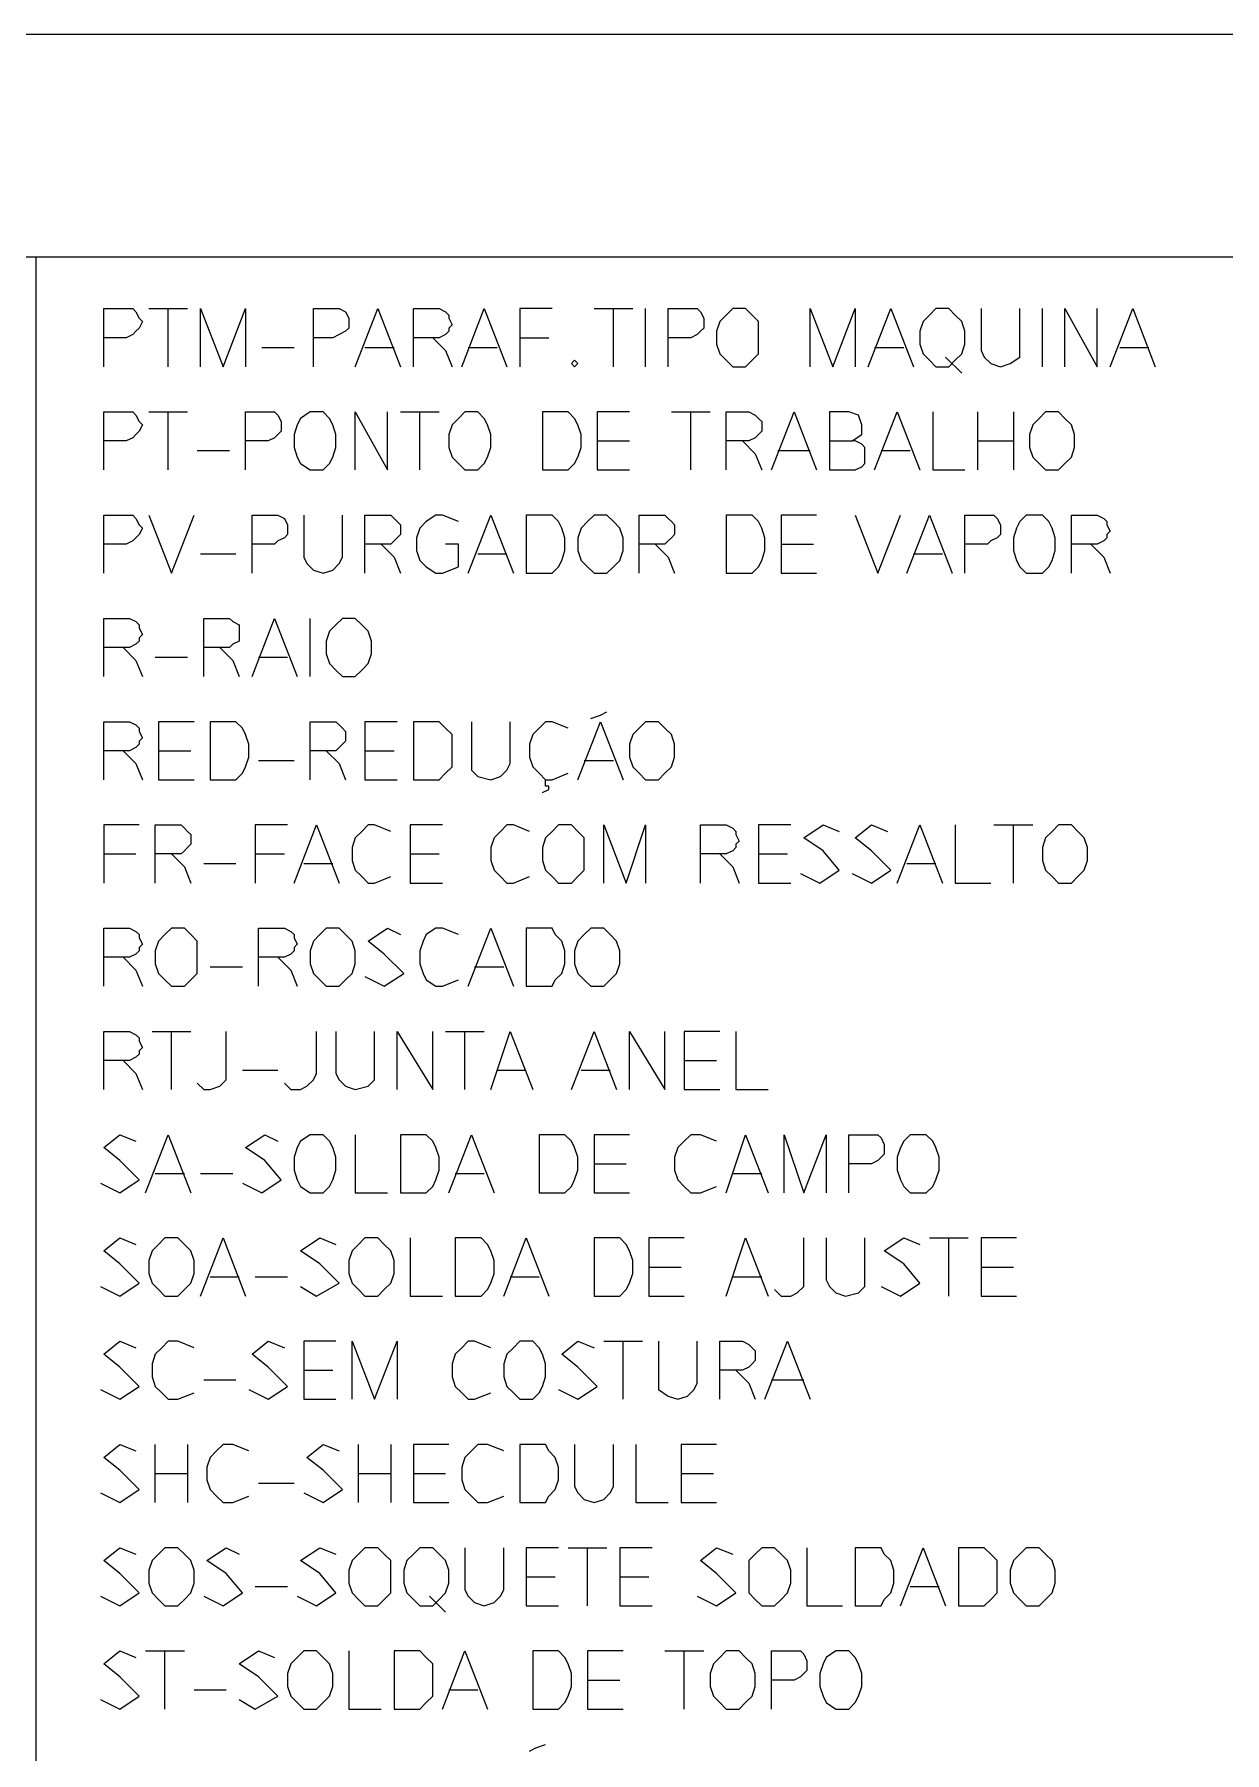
# Paper-space layout 'FOLHA 2' of a CAD drawing. Extents: x 518 to 1126, y -1 to 420.
# Drawn here: x 620.5 to 657.4, y 53.3 to 106.6 of the extents above; entities that cross this region are included whole.
import ezdxf

# ---------------------------------------------------------------- set-up
doc = ezdxf.new("R2010")
doc.units = 0
doc.header["$MEASUREMENT"] = 0
doc.layers.add('GT_1', color=7, linetype='Continuous')

psp = doc.layouts.new('FOLHA 2')

# ---------------------------------------------------------------- linework, layer by layer
at = {"layer": 'GT_1', "flags": 128}
for points in [[(971.39, 106.589), (542.59, 106.589)], [(846.49, 99.689), (542.59, 99.689)], [(620.59, 99.689), (620.59, 14.689)], [(622.69, 96.289), (622.69, 98.089), (623.39, 98.089), (623.59, 98.089), (623.69, 97.989), (623.79, 97.789), (623.89, 97.689), (623.79, 97.489), (623.69, 97.389), (623.59, 97.289), (623.39, 97.189), (622.69, 97.189)], [(624.09, 98.089), (625.29, 98.089)], [(624.69, 96.289), (624.69, 98.089)], [(625.69, 96.289), (625.69, 98.089), (626.39, 96.289), (627.09, 98.089), (627.09, 96.289)], [(629.19, 96.289), (629.19, 98.089), (629.79, 98.089), (629.89, 98.089), (629.99, 98.089), (630.19, 97.989), (630.29, 97.789), (630.29, 97.689), (630.29, 97.489), (630.19, 97.389), (629.99, 97.289), (629.79, 97.189), (629.19, 97.189)], [(630.49, 96.289), (631.19, 98.089), (631.89, 96.289)], [(632.29, 96.289), (632.29, 98.089), (632.99, 98.089), (633.09, 98.089), (633.29, 97.989), (633.39, 97.889), (633.39, 97.789), (633.49, 97.589), (633.39, 97.489), (633.39, 97.389), (633.29, 97.289), (633.09, 97.189), (632.99, 97.189), (632.29, 97.189)], [(633.79, 96.289), (634.49, 98.089), (635.19, 96.289)], [(636.59, 98.089), (635.59, 98.089), (635.59, 96.289)], [(637.89, 98.089), (639.09, 98.089)], [(638.49, 96.289), (638.49, 98.089)], [(639.49, 96.289), (639.49, 98.089)], [(640.19, 96.289), (640.19, 98.089), (640.89, 98.089), (641.09, 98.089), (641.19, 97.989), (641.29, 97.789), (641.29, 97.689), (641.29, 97.489), (641.19, 97.389), (641.09, 97.289), (640.89, 97.189), (640.19, 97.189)], [(642.49, 96.289), (642.59, 96.289), (642.79, 96.489), (642.99, 96.689), (642.99, 96.989), (642.99, 97.389), (642.99, 97.689), (642.79, 97.889), (642.59, 98.089), (642.39, 98.089), (642.19, 98.089), (641.99, 97.889), (641.79, 97.689), (641.69, 97.389), (641.69, 96.989), (641.79, 96.689), (641.99, 96.489), (642.19, 96.289), (642.39, 96.289), (642.49, 96.289)], [(644.59, 96.289), (644.59, 98.089), (645.29, 96.289), (645.99, 98.089), (645.99, 96.289)], [(646.39, 96.289), (647.09, 98.089), (647.79, 96.289)], [(648.79, 96.289), (648.89, 96.289), (649.09, 96.489), (649.29, 96.689), (649.39, 96.989), (649.39, 97.389), (649.29, 97.689), (649.09, 97.889), (648.89, 98.089), (648.69, 98.089), (648.49, 98.089), (648.29, 97.889), (648.09, 97.689), (647.99, 97.389), (647.99, 96.989), (648.09, 96.689), (648.29, 96.489), (648.49, 96.289), (648.69, 96.289), (648.79, 96.289)], [(649.89, 98.089), (649.89, 96.789), (649.99, 96.589), (650.19, 96.389), (650.49, 96.289), (650.79, 96.389), (651.09, 96.589), (651.09, 96.789), (651.09, 98.089)], [(651.79, 96.289), (651.79, 98.089)], [(652.49, 96.289), (652.49, 98.089), (653.49, 96.289), (653.49, 98.089)], [(653.89, 96.289), (654.59, 98.089), (655.29, 96.289)], [(632.89, 97.189), (633.29, 96.789), (633.49, 96.289)], [(635.59, 97.189), (636.49, 97.189)], [(627.59, 96.889), (628.59, 96.889)], [(630.79, 96.889), (631.69, 96.889)], [(633.99, 96.889), (634.89, 96.889)], [(637.29, 96.289), (637.39, 96.389), (637.29, 96.489), (637.19, 96.389), (637.29, 96.289)], [(646.59, 96.889), (647.49, 96.889)], [(648.79, 96.589), (649.29, 96.089)], [(654.19, 96.889), (655.09, 96.889)], [(622.69, 93.089), (622.69, 94.889), (623.39, 94.889), (623.59, 94.889), (623.69, 94.789), (623.79, 94.589), (623.89, 94.489), (623.79, 94.289), (623.69, 94.189), (623.59, 94.089), (623.39, 93.989), (622.69, 93.989)], [(624.09, 94.889), (625.29, 94.889)], [(624.69, 93.089), (624.69, 94.889)], [(627.09, 93.089), (627.09, 94.889), (627.79, 94.889), (627.99, 94.889), (628.09, 94.789), (628.19, 94.589), (628.19, 94.489), (628.19, 94.289), (628.09, 94.189), (627.99, 94.089), (627.79, 93.989), (627.09, 93.989)], [(629.39, 93.089), (629.49, 93.089), (629.69, 93.289), (629.79, 93.489), (629.89, 93.789), (629.89, 94.189), (629.79, 94.489), (629.69, 94.689), (629.49, 94.889), (629.29, 94.889), (629.09, 94.889), (628.79, 94.689), (628.69, 94.489), (628.59, 94.189), (628.59, 93.789), (628.69, 93.489), (628.79, 93.289), (629.09, 93.089), (629.29, 93.089), (629.39, 93.089)], [(630.49, 93.089), (630.49, 94.889), (631.49, 93.089), (631.49, 94.889)], [(631.89, 94.889), (633.09, 94.889)], [(632.49, 93.089), (632.49, 94.889)], [(634.19, 93.089), (634.29, 93.089), (634.49, 93.289), (634.59, 93.489), (634.69, 93.789), (634.69, 94.189), (634.59, 94.489), (634.49, 94.689), (634.29, 94.889), (634.09, 94.889), (633.89, 94.889), (633.69, 94.689), (633.49, 94.489), (633.39, 94.189), (633.39, 93.789), (633.49, 93.489), (633.69, 93.289), (633.89, 93.089), (634.09, 93.089), (634.19, 93.089)], [(636.99, 93.089), (637.09, 93.089), (637.29, 93.289), (637.39, 93.489), (637.49, 93.789), (637.49, 94.189), (637.39, 94.489), (637.29, 94.689), (637.09, 94.889), (636.89, 94.889), (636.29, 94.889), (636.29, 93.089), (636.89, 93.089), (636.99, 93.089)], [(638.99, 94.889), (637.99, 94.889), (637.99, 93.089), (638.99, 93.089)], [(640.29, 94.889), (641.49, 94.889)], [(640.89, 93.089), (640.89, 94.889)], [(641.99, 93.089), (641.99, 94.889), (642.59, 94.889), (642.69, 94.889), (642.89, 94.789), (642.99, 94.689), (643.09, 94.589), (643.09, 94.389), (643.09, 94.289), (642.99, 94.189), (642.89, 94.089), (642.69, 93.989), (642.59, 93.989), (641.99, 93.989)], [(643.39, 93.089), (644.09, 94.889), (644.79, 93.089)], [(645.19, 93.989), (645.89, 93.989), (646.19, 94.189), (646.19, 94.489), (646.09, 94.789), (645.79, 94.889), (645.19, 94.889), (645.19, 93.089), (645.89, 93.089), (645.99, 93.089), (646.19, 93.189), (646.29, 93.289), (646.29, 93.389), (646.29, 93.489), (646.29, 93.689), (646.29, 93.789), (646.19, 93.889), (645.99, 93.989), (645.89, 93.989)], [(646.59, 93.089), (647.29, 94.889), (647.99, 93.089)], [(648.39, 94.889), (648.39, 93.089), (649.39, 93.089)], [(649.79, 93.089), (649.79, 94.889)], [(650.89, 94.889), (650.89, 93.089)], [(652.19, 93.089), (652.29, 93.089), (652.49, 93.289), (652.69, 93.489), (652.79, 93.789), (652.79, 94.189), (652.69, 94.489), (652.49, 94.689), (652.29, 94.889), (652.09, 94.889), (651.89, 94.889), (651.69, 94.689), (651.49, 94.489), (651.39, 94.189), (651.39, 93.789), (651.49, 93.489), (651.69, 93.289), (651.89, 93.089), (652.09, 93.089), (652.19, 93.089)], [(637.99, 93.989), (638.99, 93.989)], [(642.49, 93.989), (642.89, 93.589), (643.09, 93.089)], [(649.79, 93.989), (650.89, 93.989)], [(625.59, 93.689), (626.59, 93.689)], [(643.59, 93.689), (644.59, 93.689)], [(646.79, 93.689), (647.69, 93.689)], [(622.69, 89.889), (622.69, 91.689), (623.39, 91.689), (623.59, 91.689), (623.69, 91.589), (623.79, 91.389), (623.89, 91.289), (623.79, 91.089), (623.69, 90.989), (623.59, 90.889), (623.39, 90.789), (622.69, 90.789)], [(624.09, 91.689), (624.79, 89.889), (625.49, 91.689)], [(627.29, 89.889), (627.29, 91.689), (627.99, 91.689), (628.09, 91.689), (628.29, 91.589), (628.39, 91.389), (628.39, 91.289), (628.39, 91.089), (628.29, 90.989), (628.09, 90.889), (627.99, 90.789), (627.29, 90.789)], [(628.89, 91.689), (628.89, 90.389), (628.99, 90.189), (629.19, 89.989), (629.49, 89.889), (629.79, 89.989), (629.99, 90.189), (630.09, 90.389), (630.09, 91.689)], [(630.79, 89.889), (630.79, 91.689), (631.39, 91.689), (631.59, 91.689), (631.69, 91.589), (631.79, 91.489), (631.89, 91.389), (631.89, 91.189), (631.89, 91.089), (631.79, 90.989), (631.69, 90.889), (631.59, 90.789), (631.39, 90.789), (630.79, 90.789)], [(633.69, 91.489), (633.19, 91.689), (632.99, 91.689), (632.69, 91.489), (632.49, 91.289), (632.39, 90.989), (632.39, 90.589), (632.49, 90.289), (632.69, 90.089), (632.99, 89.889), (633.19, 89.889), (633.69, 90.089), (633.69, 90.789), (633.29, 90.789)], [(633.99, 89.889), (634.69, 91.689), (635.39, 89.889)], [(636.49, 89.889), (636.59, 89.889), (636.79, 90.089), (636.89, 90.289), (636.99, 90.589), (636.99, 90.989), (636.89, 91.289), (636.79, 91.489), (636.59, 91.689), (636.39, 91.689), (635.79, 91.689), (635.79, 89.889), (636.39, 89.889), (636.49, 89.889)], [(638.19, 89.889), (638.29, 89.889), (638.49, 90.089), (638.69, 90.289), (638.79, 90.589), (638.79, 90.989), (638.69, 91.289), (638.49, 91.489), (638.29, 91.689), (638.09, 91.689), (637.89, 91.689), (637.69, 91.489), (637.49, 91.289), (637.39, 90.989), (637.39, 90.589), (637.49, 90.289), (637.69, 90.089), (637.89, 89.889), (638.09, 89.889), (638.19, 89.889)], [(639.29, 89.889), (639.29, 91.689), (639.89, 91.689), (640.09, 91.689), (640.19, 91.589), (640.29, 91.489), (640.39, 91.389), (640.39, 91.189), (640.39, 91.089), (640.29, 90.989), (640.19, 90.889), (640.09, 90.789), (639.89, 90.789), (639.29, 90.789)], [(642.69, 89.889), (642.79, 89.889), (642.99, 90.089), (643.09, 90.289), (643.19, 90.589), (643.19, 90.989), (643.09, 91.289), (642.99, 91.489), (642.79, 91.689), (642.59, 91.689), (641.99, 91.689), (641.99, 89.889), (642.59, 89.889), (642.69, 89.889)], [(644.79, 91.689), (643.69, 91.689), (643.69, 89.889), (644.79, 89.889)], [(645.99, 91.689), (646.69, 89.889), (647.39, 91.689)], [(647.59, 89.889), (648.29, 91.689), (648.99, 89.889)], [(649.39, 89.889), (649.39, 91.689), (650.09, 91.689), (650.29, 91.689), (650.39, 91.589), (650.49, 91.389), (650.49, 91.289), (650.49, 91.089), (650.39, 90.989), (650.19, 90.889), (650.09, 90.789), (649.39, 90.789)], [(651.59, 89.889), (651.79, 89.889), (651.99, 90.089), (652.09, 90.289), (652.19, 90.589), (652.19, 90.989), (652.09, 91.289), (651.99, 91.489), (651.79, 91.689), (651.49, 91.689), (651.29, 91.689), (651.09, 91.489), (650.99, 91.289), (650.89, 90.989), (650.89, 90.589), (650.99, 90.289), (651.09, 90.089), (651.29, 89.889), (651.49, 89.889), (651.59, 89.889)], [(652.69, 89.889), (652.69, 91.689), (653.39, 91.689), (653.49, 91.689), (653.69, 91.589), (653.79, 91.489), (653.79, 91.389), (653.89, 91.189), (653.79, 91.089), (653.79, 90.989), (653.69, 90.889), (653.49, 90.789), (653.39, 90.789), (652.69, 90.789)], [(631.29, 90.789), (631.69, 90.389), (631.89, 89.889)], [(639.79, 90.789), (640.19, 90.389), (640.39, 89.889)], [(643.69, 90.789), (644.69, 90.789)], [(653.29, 90.789), (653.69, 90.389), (653.89, 89.889)], [(625.69, 90.489), (626.79, 90.489)], [(634.29, 90.489), (635.19, 90.489)], [(647.79, 90.489), (648.69, 90.489)], [(622.69, 86.689), (622.69, 88.489), (623.39, 88.489), (623.49, 88.489), (623.69, 88.389), (623.79, 88.289), (623.79, 88.189), (623.89, 87.989), (623.79, 87.889), (623.79, 87.789), (623.69, 87.689), (623.49, 87.589), (623.39, 87.589), (622.69, 87.589)], [(625.79, 86.689), (625.79, 88.489), (626.49, 88.489), (626.59, 88.489), (626.69, 88.389), (626.89, 88.289), (626.89, 88.189), (626.89, 87.989), (626.89, 87.889), (626.89, 87.789), (626.69, 87.689), (626.59, 87.589), (626.49, 87.589), (625.79, 87.589)], [(627.29, 86.689), (627.99, 88.489), (628.69, 86.689)], [(629.09, 86.689), (629.09, 88.489)], [(630.39, 86.689), (630.49, 86.689), (630.69, 86.889), (630.89, 87.089), (630.99, 87.389), (630.99, 87.789), (630.89, 88.089), (630.69, 88.289), (630.49, 88.489), (630.29, 88.489), (630.09, 88.489), (629.89, 88.289), (629.69, 88.089), (629.59, 87.789), (629.59, 87.389), (629.69, 87.089), (629.89, 86.889), (630.09, 86.689), (630.29, 86.689), (630.39, 86.689)], [(623.29, 87.589), (623.69, 87.189), (623.89, 86.689)], [(626.29, 87.589), (626.69, 87.189), (626.89, 86.689)], [(624.29, 87.289), (625.29, 87.289)], [(627.49, 87.289), (628.39, 87.289)], [(622.69, 83.489), (622.69, 85.289), (623.39, 85.289), (623.49, 85.289), (623.69, 85.189), (623.79, 85.089), (623.79, 84.989), (623.89, 84.789), (623.79, 84.689), (623.79, 84.589), (623.69, 84.489), (623.49, 84.389), (623.39, 84.389), (622.69, 84.389)], [(625.49, 85.289), (624.39, 85.289), (624.39, 83.489), (625.49, 83.489)], [(626.69, 83.489), (626.79, 83.489), (626.99, 83.689), (627.09, 83.889), (627.19, 84.189), (627.19, 84.589), (627.09, 84.889), (626.99, 85.089), (626.79, 85.289), (626.59, 85.289), (625.99, 85.289), (625.99, 83.489), (626.59, 83.489), (626.69, 83.489)], [(629.09, 83.489), (629.09, 85.289), (629.69, 85.289), (629.89, 85.289), (629.99, 85.189), (630.09, 85.089), (630.19, 84.989), (630.19, 84.789), (630.19, 84.689), (630.09, 84.589), (629.99, 84.489), (629.89, 84.389), (629.69, 84.389), (629.09, 84.389)], [(631.79, 85.289), (630.79, 85.289), (630.79, 83.489), (631.79, 83.489)], [(632.99, 83.489), (633.09, 83.489), (633.29, 83.689), (633.49, 83.889), (633.49, 84.189), (633.49, 84.589), (633.49, 84.889), (633.29, 85.089), (633.09, 85.289), (632.89, 85.289), (632.29, 85.289), (632.29, 83.489), (632.89, 83.489), (632.99, 83.489)], [(634.09, 85.289), (634.09, 83.989), (634.09, 83.789), (634.29, 83.589), (634.69, 83.489), (634.99, 83.589), (635.19, 83.789), (635.29, 83.989), (635.29, 85.289)], [(637.09, 85.089), (636.59, 85.289), (636.39, 85.289), (636.19, 85.089), (635.99, 84.889), (635.89, 84.589), (635.89, 84.189), (635.99, 83.889), (636.19, 83.689), (636.39, 83.489), (636.59, 83.489), (637.09, 83.689)], [(637.39, 83.489), (638.09, 85.289), (638.79, 83.489)], [(637.79, 85.389), (638.09, 85.489), (638.29, 85.589)], [(639.79, 83.489), (639.89, 83.489), (640.09, 83.689), (640.29, 83.889), (640.39, 84.189), (640.39, 84.589), (640.29, 84.889), (640.09, 85.089), (639.89, 85.289), (639.69, 85.289), (639.49, 85.289), (639.29, 85.089), (639.09, 84.889), (638.99, 84.589), (638.99, 84.189), (639.09, 83.889), (639.29, 83.689), (639.49, 83.489), (639.69, 83.489), (639.79, 83.489)], [(623.29, 84.389), (623.69, 83.989), (623.89, 83.489)], [(624.39, 84.389), (625.39, 84.389)], [(629.59, 84.389), (629.99, 83.989), (630.19, 83.489)], [(630.79, 84.389), (631.69, 84.389)], [(627.49, 84.089), (628.59, 84.089)], [(637.59, 84.089), (638.49, 84.089)], [(636.29, 83.089), (636.49, 83.189), (636.49, 83.289), (636.39, 83.289), (636.39, 83.489)], [(623.79, 82.089), (622.69, 82.089), (622.69, 80.289)], [(624.29, 80.289), (624.29, 82.089), (624.89, 82.089), (625.09, 82.089), (625.19, 81.989), (625.29, 81.889), (625.39, 81.789), (625.39, 81.589), (625.39, 81.489), (625.29, 81.389), (625.19, 81.289), (625.09, 81.189), (624.89, 81.189), (624.29, 81.189)], [(628.39, 82.089), (627.39, 82.089), (627.39, 80.289)], [(628.59, 80.289), (629.29, 82.089), (629.99, 80.289)], [(631.59, 81.889), (631.09, 82.089), (630.89, 82.089), (630.69, 81.889), (630.49, 81.689), (630.39, 81.389), (630.39, 80.989), (630.49, 80.689), (630.69, 80.489), (630.89, 80.289), (631.09, 80.289), (631.59, 80.489)], [(633.19, 82.089), (632.19, 82.089), (632.19, 80.289), (633.19, 80.289)], [(635.89, 81.889), (635.39, 82.089), (635.19, 82.089), (634.99, 81.889), (634.79, 81.689), (634.69, 81.389), (634.69, 80.989), (634.79, 80.689), (634.99, 80.489), (635.19, 80.289), (635.39, 80.289), (635.89, 80.489)], [(637.09, 80.289), (637.19, 80.289), (637.39, 80.489), (637.59, 80.689), (637.59, 80.989), (637.59, 81.389), (637.59, 81.689), (637.39, 81.889), (637.19, 82.089), (636.99, 82.089), (636.79, 82.089), (636.59, 81.889), (636.39, 81.689), (636.29, 81.389), (636.29, 80.989), (636.39, 80.689), (636.59, 80.489), (636.79, 80.289), (636.99, 80.289), (637.09, 80.289)], [(638.19, 80.289), (638.19, 82.089), (638.89, 80.289), (639.49, 82.089), (639.49, 80.289)], [(641.19, 80.289), (641.19, 82.089), (641.89, 82.089), (641.99, 82.089), (642.19, 81.989), (642.29, 81.889), (642.29, 81.789), (642.39, 81.589), (642.29, 81.489), (642.29, 81.389), (642.19, 81.289), (641.99, 81.189), (641.89, 81.189), (641.19, 81.189)], [(643.99, 82.089), (642.99, 82.089), (642.99, 80.289), (643.99, 80.289)], [(644.29, 80.589), (644.89, 80.289), (645.49, 80.689), (644.99, 81.289), (644.39, 81.689), (644.99, 82.089), (645.49, 81.889)], [(645.89, 80.589), (646.49, 80.289), (647.09, 80.689), (646.49, 81.289), (645.99, 81.689), (646.49, 82.089), (646.99, 81.889)], [(647.29, 80.289), (647.99, 82.089), (648.69, 80.289)], [(649.09, 82.089), (649.09, 80.289), (650.19, 80.289)], [(650.29, 82.089), (651.49, 82.089)], [(650.89, 80.289), (650.89, 82.089)], [(652.59, 80.289), (652.69, 80.289), (652.89, 80.489), (653.09, 80.689), (653.19, 80.989), (653.19, 81.389), (653.09, 81.689), (652.89, 81.889), (652.69, 82.089), (652.49, 82.089), (652.29, 82.089), (652.09, 81.889), (651.89, 81.689), (651.79, 81.389), (651.79, 80.989), (651.89, 80.689), (652.09, 80.489), (652.29, 80.289), (652.49, 80.289), (652.59, 80.289)], [(622.69, 81.189), (623.69, 81.189)], [(624.79, 81.189), (625.19, 80.789), (625.39, 80.289)], [(627.39, 81.189), (628.29, 81.189)], [(632.19, 81.189), (633.09, 81.189)], [(641.79, 81.189), (642.19, 80.789), (642.39, 80.289)], [(642.99, 81.189), (643.89, 81.189)], [(625.79, 80.889), (626.79, 80.889)], [(628.89, 80.889), (629.79, 80.889)], [(647.59, 80.889), (648.49, 80.889)], [(622.69, 77.089), (622.69, 78.889), (623.39, 78.889), (623.49, 78.889), (623.69, 78.789), (623.79, 78.689), (623.79, 78.589), (623.89, 78.389), (623.79, 78.289), (623.79, 78.189), (623.69, 78.089), (623.49, 77.989), (623.39, 77.989), (622.69, 77.989)], [(625.09, 77.089), (625.19, 77.089), (625.39, 77.289), (625.59, 77.489), (625.59, 77.789), (625.59, 78.189), (625.59, 78.489), (625.39, 78.689), (625.19, 78.889), (624.99, 78.889), (624.79, 78.889), (624.59, 78.689), (624.39, 78.489), (624.29, 78.189), (624.29, 77.789), (624.39, 77.489), (624.59, 77.289), (624.79, 77.089), (624.99, 77.089), (625.09, 77.089)], [(627.49, 77.089), (627.49, 78.889), (628.19, 78.889), (628.29, 78.889), (628.49, 78.789), (628.59, 78.689), (628.59, 78.589), (628.69, 78.389), (628.59, 78.289), (628.59, 78.189), (628.49, 78.089), (628.29, 77.989), (628.19, 77.989), (627.49, 77.989)], [(629.89, 77.089), (629.99, 77.089), (630.19, 77.289), (630.39, 77.489), (630.49, 77.789), (630.49, 78.189), (630.39, 78.489), (630.19, 78.689), (629.99, 78.889), (629.79, 78.889), (629.59, 78.889), (629.39, 78.689), (629.19, 78.489), (629.09, 78.189), (629.09, 77.789), (629.19, 77.489), (629.39, 77.289), (629.59, 77.089), (629.79, 77.089), (629.89, 77.089)], [(630.79, 77.389), (631.39, 77.089), (631.99, 77.489), (631.39, 78.089), (630.89, 78.489), (631.49, 78.889), (631.89, 78.689)], [(633.69, 78.689), (633.19, 78.889), (632.99, 78.889), (632.69, 78.689), (632.59, 78.489), (632.49, 78.189), (632.49, 77.789), (632.59, 77.489), (632.69, 77.289), (632.99, 77.089), (633.19, 77.089), (633.69, 77.289)], [(633.99, 77.089), (634.69, 78.889), (635.39, 77.089)], [(636.49, 77.089), (636.59, 77.089), (636.69, 77.289), (636.89, 77.489), (636.99, 77.789), (636.99, 78.189), (636.89, 78.489), (636.69, 78.689), (636.59, 78.889), (636.39, 78.889), (635.79, 78.889), (635.79, 77.089), (636.39, 77.089), (636.49, 77.089)], [(638.09, 77.089), (638.19, 77.089), (638.39, 77.289), (638.59, 77.489), (638.69, 77.789), (638.69, 78.189), (638.59, 78.489), (638.39, 78.689), (638.19, 78.889), (637.99, 78.889), (637.79, 78.889), (637.59, 78.689), (637.39, 78.489), (637.29, 78.189), (637.29, 77.789), (637.39, 77.489), (637.59, 77.289), (637.79, 77.089), (637.99, 77.089), (638.09, 77.089)], [(623.29, 77.989), (623.69, 77.589), (623.89, 77.089)], [(628.09, 77.989), (628.49, 77.589), (628.69, 77.089)], [(625.99, 77.689), (626.99, 77.689)], [(634.19, 77.689), (635.09, 77.689)], [(622.69, 73.889), (622.69, 75.689), (623.39, 75.689), (623.49, 75.689), (623.69, 75.589), (623.79, 75.489), (623.79, 75.389), (623.89, 75.189), (623.79, 75.089), (623.79, 74.989), (623.69, 74.889), (623.49, 74.789), (623.39, 74.789), (622.69, 74.789)], [(624.19, 75.689), (625.39, 75.689)], [(624.79, 73.889), (624.79, 75.689)], [(625.59, 74.089), (625.79, 73.889), (625.99, 73.889), (626.29, 73.989), (626.49, 74.189), (626.49, 74.389), (626.49, 75.689)], [(628.29, 74.089), (628.49, 73.889), (628.79, 73.889), (628.99, 73.989), (629.19, 74.189), (629.29, 74.389), (629.29, 75.689)], [(629.89, 75.689), (629.89, 74.389), (629.99, 74.189), (630.19, 73.989), (630.49, 73.889), (630.89, 73.989), (631.09, 74.189), (631.09, 74.389), (631.09, 75.689)], [(631.79, 73.889), (631.79, 75.689), (632.89, 73.889), (632.89, 75.689)], [(633.29, 75.689), (634.49, 75.689)], [(633.89, 73.889), (633.89, 75.689)], [(634.69, 73.889), (635.29, 75.689), (635.99, 73.889)], [(637.19, 73.889), (637.89, 75.689), (638.59, 73.889)], [(638.99, 73.889), (638.99, 75.689), (640.09, 73.889), (640.09, 75.689)], [(641.79, 75.689), (640.69, 75.689), (640.69, 73.889), (641.79, 73.889)], [(642.29, 75.689), (642.29, 73.889), (643.29, 73.889)], [(623.29, 74.789), (623.69, 74.389), (623.89, 73.889)], [(640.69, 74.789), (641.69, 74.789)], [(626.99, 74.489), (628.09, 74.489)], [(634.89, 74.489), (635.79, 74.489)], [(637.49, 74.489), (638.39, 74.489)], [(622.59, 70.989), (623.19, 70.689), (623.79, 71.089), (623.19, 71.689), (622.69, 72.089), (623.19, 72.489), (623.69, 72.289)], [(623.99, 70.689), (624.69, 72.489), (625.39, 70.689)], [(626.99, 70.989), (627.59, 70.689), (628.19, 71.089), (627.69, 71.689), (627.09, 72.089), (627.69, 72.489), (628.09, 72.289)], [(629.39, 70.689), (629.49, 70.689), (629.69, 70.889), (629.79, 71.089), (629.89, 71.389), (629.89, 71.789), (629.79, 72.089), (629.69, 72.289), (629.49, 72.489), (629.29, 72.489), (629.09, 72.489), (628.79, 72.289), (628.69, 72.089), (628.59, 71.789), (628.59, 71.389), (628.69, 71.089), (628.79, 70.889), (629.09, 70.689), (629.29, 70.689), (629.39, 70.689)], [(630.49, 72.489), (630.49, 70.689), (631.49, 70.689)], [(632.59, 70.689), (632.69, 70.689), (632.89, 70.889), (632.99, 71.089), (633.09, 71.389), (633.09, 71.789), (632.99, 72.089), (632.89, 72.289), (632.69, 72.489), (632.49, 72.489), (631.89, 72.489), (631.89, 70.689), (632.49, 70.689), (632.59, 70.689)], [(633.39, 70.689), (634.09, 72.489), (634.79, 70.689)], [(636.89, 70.689), (636.99, 70.689), (637.19, 70.889), (637.29, 71.089), (637.39, 71.389), (637.39, 71.789), (637.29, 72.089), (637.19, 72.289), (636.99, 72.489), (636.79, 72.489), (636.19, 72.489), (636.19, 70.689), (636.79, 70.689), (636.89, 70.689)], [(638.99, 72.489), (637.89, 72.489), (637.89, 70.689), (638.99, 70.689)], [(641.69, 72.289), (641.19, 72.489), (640.89, 72.489), (640.69, 72.289), (640.49, 72.089), (640.39, 71.789), (640.39, 71.389), (640.49, 71.089), (640.69, 70.889), (640.89, 70.689), (641.19, 70.689), (641.69, 70.889)], [(641.99, 70.689), (642.59, 72.489), (643.29, 70.689)], [(643.79, 70.689), (643.79, 72.489), (644.39, 70.689), (645.09, 72.489), (645.09, 70.689)], [(645.79, 70.689), (645.79, 72.489), (646.49, 72.489), (646.69, 72.489), (646.79, 72.389), (646.89, 72.189), (646.89, 72.089), (646.89, 71.889), (646.79, 71.789), (646.69, 71.689), (646.49, 71.589), (645.79, 71.589)], [(648.09, 70.689), (648.19, 70.689), (648.39, 70.889), (648.49, 71.089), (648.59, 71.389), (648.59, 71.789), (648.49, 72.089), (648.39, 72.289), (648.19, 72.489), (647.99, 72.489), (647.69, 72.489), (647.49, 72.289), (647.39, 72.089), (647.29, 71.789), (647.29, 71.389), (647.39, 71.089), (647.49, 70.889), (647.69, 70.689), (647.99, 70.689), (648.09, 70.689)], [(637.89, 71.589), (638.89, 71.589)], [(624.29, 71.289), (625.19, 71.289)], [(625.69, 71.289), (626.69, 71.289)], [(633.59, 71.289), (634.49, 71.289)], [(642.19, 71.289), (643.09, 71.289)], [(622.59, 67.789), (623.19, 67.489), (623.79, 67.889), (623.19, 68.489), (622.69, 68.889), (623.19, 69.289), (623.69, 69.089)], [(624.89, 67.489), (624.99, 67.489), (625.19, 67.689), (625.39, 67.889), (625.49, 68.189), (625.49, 68.589), (625.39, 68.889), (625.19, 69.089), (624.99, 69.289), (624.79, 69.289), (624.59, 69.289), (624.39, 69.089), (624.19, 68.889), (624.09, 68.589), (624.09, 68.189), (624.19, 67.889), (624.39, 67.689), (624.59, 67.489), (624.79, 67.489), (624.89, 67.489)], [(625.69, 67.489), (626.39, 69.289), (627.09, 67.489)], [(628.79, 67.789), (629.29, 67.489), (629.99, 67.889), (629.39, 68.489), (628.79, 68.889), (629.39, 69.289), (629.89, 69.089)], [(631.09, 67.489), (631.19, 67.489), (631.39, 67.689), (631.59, 67.889), (631.69, 68.189), (631.69, 68.589), (631.59, 68.889), (631.39, 69.089), (631.19, 69.289), (630.99, 69.289), (630.79, 69.289), (630.59, 69.089), (630.39, 68.889), (630.29, 68.589), (630.29, 68.189), (630.39, 67.889), (630.59, 67.689), (630.79, 67.489), (630.99, 67.489), (631.09, 67.489)], [(632.19, 69.289), (632.19, 67.489), (633.19, 67.489)], [(634.29, 67.489), (634.39, 67.489), (634.59, 67.689), (634.69, 67.889), (634.79, 68.189), (634.79, 68.589), (634.69, 68.889), (634.59, 69.089), (634.39, 69.289), (634.19, 69.289), (633.59, 69.289), (633.59, 67.489), (634.19, 67.489), (634.29, 67.489)], [(635.09, 67.489), (635.79, 69.289), (636.49, 67.489)], [(638.59, 67.489), (638.69, 67.489), (638.89, 67.689), (638.99, 67.889), (639.09, 68.189), (639.09, 68.589), (638.99, 68.889), (638.89, 69.089), (638.69, 69.289), (638.49, 69.289), (637.89, 69.289), (637.89, 67.489), (638.49, 67.489), (638.59, 67.489)], [(640.69, 69.289), (639.59, 69.289), (639.59, 67.489), (640.69, 67.489)], [(641.99, 67.489), (642.59, 69.289), (643.29, 67.489)], [(643.49, 67.689), (643.69, 67.489), (643.99, 67.489), (644.19, 67.589), (644.39, 67.789), (644.39, 67.989), (644.39, 69.289)], [(645.09, 69.289), (645.09, 67.989), (645.19, 67.789), (645.39, 67.589), (645.69, 67.489), (646.09, 67.589), (646.29, 67.789), (646.29, 67.989), (646.29, 69.289)], [(646.79, 67.789), (647.39, 67.489), (647.99, 67.889), (647.49, 68.489), (646.89, 68.889), (647.49, 69.289), (647.99, 69.089)], [(648.29, 69.289), (649.49, 69.289)], [(648.89, 67.489), (648.89, 69.289)], [(650.99, 69.289), (649.89, 69.289), (649.89, 67.489), (650.99, 67.489)], [(639.59, 68.389), (640.59, 68.389)], [(649.89, 68.389), (650.89, 68.389)], [(625.99, 68.089), (626.89, 68.089)], [(627.39, 68.089), (628.39, 68.089)], [(635.29, 68.089), (636.19, 68.089)], [(642.19, 68.089), (643.09, 68.089)], [(622.59, 64.589), (623.19, 64.289), (623.79, 64.689), (623.19, 65.289), (622.69, 65.689), (623.19, 66.089), (623.69, 65.889)], [(625.49, 65.889), (624.99, 66.089), (624.69, 66.089), (624.49, 65.889), (624.29, 65.689), (624.19, 65.389), (624.19, 64.989), (624.29, 64.689), (624.49, 64.489), (624.69, 64.289), (624.99, 64.289), (625.49, 64.489)], [(627.19, 64.589), (627.79, 64.289), (628.39, 64.689), (627.79, 65.289), (627.29, 65.689), (627.79, 66.089), (628.29, 65.889)], [(629.89, 66.089), (628.89, 66.089), (628.89, 64.289), (629.89, 64.289)], [(630.39, 64.289), (630.39, 66.089), (631.09, 64.289), (631.79, 66.089), (631.79, 64.289)], [(634.69, 65.889), (634.19, 66.089), (633.99, 66.089), (633.79, 65.889), (633.59, 65.689), (633.49, 65.389), (633.49, 64.989), (633.59, 64.689), (633.79, 64.489), (633.99, 64.289), (634.19, 64.289), (634.69, 64.489)], [(635.89, 64.289), (635.99, 64.289), (636.19, 64.489), (636.29, 64.689), (636.39, 64.989), (636.39, 65.389), (636.29, 65.689), (636.19, 65.889), (635.99, 66.089), (635.79, 66.089), (635.59, 66.089), (635.39, 65.889), (635.19, 65.689), (635.09, 65.389), (635.09, 64.989), (635.19, 64.689), (635.39, 64.489), (635.59, 64.289), (635.79, 64.289), (635.89, 64.289)], [(636.79, 64.589), (637.39, 64.289), (637.99, 64.689), (637.39, 65.289), (636.89, 65.689), (637.39, 66.089), (637.89, 65.889)], [(638.19, 66.089), (639.39, 66.089)], [(638.79, 64.289), (638.79, 66.089)], [(639.89, 66.089), (639.89, 64.789), (639.89, 64.589), (640.19, 64.389), (640.49, 64.289), (640.79, 64.389), (640.99, 64.589), (641.09, 64.789), (641.09, 66.089)], [(641.79, 64.289), (641.79, 66.089), (642.39, 66.089), (642.49, 66.089), (642.69, 65.989), (642.79, 65.889), (642.89, 65.789), (642.89, 65.589), (642.89, 65.489), (642.79, 65.389), (642.69, 65.289), (642.49, 65.189), (642.39, 65.189), (641.79, 65.189)], [(643.19, 64.289), (643.89, 66.089), (644.59, 64.289)], [(628.89, 65.189), (629.79, 65.189)], [(642.29, 65.189), (642.69, 64.789), (642.89, 64.289)], [(625.79, 64.889), (626.79, 64.889)], [(643.39, 64.889), (644.39, 64.889)], [(622.59, 61.389), (623.19, 61.089), (623.79, 61.489), (623.19, 62.089), (622.69, 62.489), (623.19, 62.889), (623.69, 62.689)], [(624.29, 61.089), (624.29, 62.889)], [(625.29, 62.889), (625.29, 61.089)], [(627.19, 62.689), (626.69, 62.889), (626.39, 62.889), (626.19, 62.689), (625.99, 62.489), (625.89, 62.189), (625.89, 61.789), (625.99, 61.489), (626.19, 61.289), (626.39, 61.089), (626.69, 61.089), (627.19, 61.289)], [(628.89, 61.389), (629.49, 61.089), (630.09, 61.489), (629.49, 62.089), (628.99, 62.489), (629.49, 62.889), (629.99, 62.689)], [(630.59, 61.089), (630.59, 62.889)], [(631.59, 62.889), (631.59, 61.089)], [(633.39, 62.889), (632.29, 62.889), (632.29, 61.089), (633.39, 61.089)], [(635.09, 62.689), (634.59, 62.889), (634.29, 62.889), (634.09, 62.689), (633.89, 62.489), (633.79, 62.189), (633.79, 61.789), (633.89, 61.489), (634.09, 61.289), (634.29, 61.089), (634.59, 61.089), (635.09, 61.289)], [(636.29, 61.089), (636.39, 61.089), (636.49, 61.289), (636.69, 61.489), (636.79, 61.789), (636.79, 62.189), (636.69, 62.489), (636.49, 62.689), (636.39, 62.889), (636.19, 62.889), (635.59, 62.889), (635.59, 61.089), (636.19, 61.089), (636.29, 61.089)], [(637.29, 62.889), (637.29, 61.589), (637.39, 61.389), (637.59, 61.189), (637.89, 61.089), (638.19, 61.189), (638.39, 61.389), (638.49, 61.589), (638.49, 62.889)], [(639.19, 62.889), (639.19, 61.089), (640.19, 61.089)], [(641.69, 62.889), (640.59, 62.889), (640.59, 61.089), (641.69, 61.089)], [(624.29, 61.989), (625.29, 61.989)], [(630.59, 61.989), (631.59, 61.989)], [(632.29, 61.989), (633.29, 61.989)], [(640.59, 61.989), (641.59, 61.989)], [(627.49, 61.689), (628.59, 61.689)], [(622.59, 58.189), (623.19, 57.889), (623.79, 58.289), (623.19, 58.889), (622.69, 59.289), (623.19, 59.689), (623.69, 59.489)], [(624.89, 57.889), (624.99, 57.889), (625.19, 58.089), (625.39, 58.289), (625.49, 58.589), (625.49, 58.989), (625.39, 59.289), (625.19, 59.489), (624.99, 59.689), (624.79, 59.689), (624.59, 59.689), (624.39, 59.489), (624.19, 59.289), (624.09, 58.989), (624.09, 58.589), (624.19, 58.289), (624.39, 58.089), (624.59, 57.889), (624.79, 57.889), (624.89, 57.889)], [(625.79, 58.189), (626.39, 57.889), (626.99, 58.289), (626.49, 58.889), (625.89, 59.289), (626.49, 59.689), (626.89, 59.489)], [(628.69, 58.189), (629.29, 57.889), (629.89, 58.289), (629.39, 58.889), (628.79, 59.289), (629.39, 59.689), (629.89, 59.489)], [(631.09, 57.889), (631.19, 57.889), (631.39, 58.089), (631.59, 58.289), (631.59, 58.589), (631.59, 58.989), (631.59, 59.289), (631.39, 59.489), (631.19, 59.689), (630.99, 59.689), (630.79, 59.689), (630.59, 59.489), (630.39, 59.289), (630.29, 58.989), (630.29, 58.589), (630.39, 58.289), (630.59, 58.089), (630.79, 57.889), (630.99, 57.889), (631.09, 57.889)], [(632.79, 57.889), (632.89, 57.889), (633.09, 58.089), (633.29, 58.289), (633.39, 58.589), (633.39, 58.989), (633.29, 59.289), (633.09, 59.489), (632.89, 59.689), (632.69, 59.689), (632.49, 59.689), (632.29, 59.489), (632.09, 59.289), (631.99, 58.989), (631.99, 58.589), (632.09, 58.289), (632.29, 58.089), (632.49, 57.889), (632.69, 57.889), (632.79, 57.889)], [(633.89, 59.689), (633.89, 58.389), (633.99, 58.189), (634.19, 57.989), (634.49, 57.889), (634.79, 57.989), (634.99, 58.189), (635.09, 58.389), (635.09, 59.689)], [(636.79, 59.689), (635.79, 59.689), (635.79, 57.889), (636.79, 57.889)], [(637.09, 59.689), (638.29, 59.689)], [(637.69, 57.889), (637.69, 59.689)], [(639.69, 59.689), (638.69, 59.689), (638.69, 57.889), (639.69, 57.889)], [(641.09, 58.189), (641.69, 57.889), (642.29, 58.289), (641.69, 58.889), (641.19, 59.289), (641.69, 59.689), (642.19, 59.489)], [(643.39, 57.889), (643.49, 57.889), (643.69, 58.089), (643.89, 58.289), (643.99, 58.589), (643.99, 58.989), (643.89, 59.289), (643.69, 59.489), (643.49, 59.689), (643.29, 59.689), (643.09, 59.689), (642.89, 59.489), (642.69, 59.289), (642.69, 58.989), (642.69, 58.589), (642.69, 58.289), (642.89, 58.089), (643.09, 57.889), (643.29, 57.889), (643.39, 57.889)], [(644.49, 59.689), (644.49, 57.889), (645.59, 57.889)], [(646.69, 57.889), (646.79, 57.889), (646.89, 58.089), (647.09, 58.289), (647.19, 58.589), (647.19, 58.989), (647.09, 59.289), (646.89, 59.489), (646.79, 59.689), (646.59, 59.689), (645.99, 59.689), (645.99, 57.889), (646.59, 57.889), (646.69, 57.889)], [(647.39, 57.889), (648.09, 59.689), (648.79, 57.889)], [(649.89, 57.889), (649.99, 57.889), (650.19, 58.089), (650.39, 58.289), (650.39, 58.589), (650.39, 58.989), (650.39, 59.289), (650.19, 59.489), (649.99, 59.689), (649.79, 59.689), (649.19, 59.689), (649.19, 57.889), (649.79, 57.889), (649.89, 57.889)], [(651.59, 57.889), (651.69, 57.889), (651.89, 58.089), (652.09, 58.289), (652.19, 58.589), (652.19, 58.989), (652.09, 59.289), (651.89, 59.489), (651.69, 59.689), (651.49, 59.689), (651.29, 59.689), (651.09, 59.489), (650.89, 59.289), (650.79, 58.989), (650.79, 58.589), (650.89, 58.289), (651.09, 58.089), (651.29, 57.889), (651.49, 57.889), (651.59, 57.889)], [(635.79, 58.789), (636.69, 58.789)], [(638.69, 58.789), (639.59, 58.789)], [(627.39, 58.489), (628.39, 58.489)], [(632.79, 58.189), (633.29, 57.689)], [(647.69, 58.489), (648.59, 58.489)], [(622.59, 54.989), (623.19, 54.689), (623.79, 55.089), (623.19, 55.689), (622.69, 56.089), (623.19, 56.489), (623.69, 56.289)], [(623.99, 56.489), (625.19, 56.489)], [(624.59, 54.689), (624.59, 56.489)], [(626.89, 54.989), (627.39, 54.689), (628.09, 55.089), (627.49, 55.689), (626.89, 56.089), (627.49, 56.489), (627.99, 56.289)], [(629.19, 54.689), (629.29, 54.689), (629.49, 54.889), (629.69, 55.089), (629.79, 55.389), (629.79, 55.789), (629.69, 56.089), (629.49, 56.289), (629.29, 56.489), (629.09, 56.489), (628.89, 56.489), (628.69, 56.289), (628.49, 56.089), (628.39, 55.789), (628.39, 55.389), (628.49, 55.089), (628.69, 54.889), (628.89, 54.689), (629.09, 54.689), (629.19, 54.689)], [(630.29, 56.489), (630.29, 54.689), (631.29, 54.689)], [(632.39, 54.689), (632.49, 54.689), (632.69, 54.889), (632.89, 55.089), (632.89, 55.389), (632.89, 55.789), (632.89, 56.089), (632.69, 56.289), (632.49, 56.489), (632.29, 56.489), (631.69, 56.489), (631.69, 54.689), (632.29, 54.689), (632.39, 54.689)], [(633.19, 54.689), (633.89, 56.489), (634.59, 54.689)], [(636.69, 54.689), (636.79, 54.689), (636.99, 54.889), (637.09, 55.089), (637.19, 55.389), (637.19, 55.789), (637.09, 56.089), (636.99, 56.289), (636.79, 56.489), (636.59, 56.489), (635.99, 56.489), (635.99, 54.689), (636.59, 54.689), (636.69, 54.689)], [(638.79, 56.489), (637.69, 56.489), (637.69, 54.689), (638.79, 54.689)], [(640.09, 56.489), (641.29, 56.489)], [(640.69, 54.689), (640.69, 56.489)], [(642.29, 54.689), (642.39, 54.689), (642.59, 54.889), (642.79, 55.089), (642.89, 55.389), (642.89, 55.789), (642.79, 56.089), (642.59, 56.289), (642.39, 56.489), (642.19, 56.489), (641.99, 56.489), (641.79, 56.289), (641.59, 56.089), (641.49, 55.789), (641.49, 55.389), (641.59, 55.089), (641.79, 54.889), (641.99, 54.689), (642.19, 54.689), (642.29, 54.689)], [(643.39, 54.689), (643.39, 56.489), (644.09, 56.489), (644.29, 56.489), (644.39, 56.389), (644.49, 56.189), (644.49, 56.089), (644.49, 55.889), (644.39, 55.789), (644.29, 55.689), (644.09, 55.589), (643.39, 55.589)], [(645.69, 54.689), (645.79, 54.689), (645.99, 54.889), (646.09, 55.089), (646.19, 55.389), (646.19, 55.789), (646.09, 56.089), (645.99, 56.289), (645.79, 56.489), (645.59, 56.489), (645.39, 56.489), (645.09, 56.289), (644.99, 56.089), (644.89, 55.789), (644.89, 55.389), (644.99, 55.089), (645.09, 54.889), (645.39, 54.689), (645.59, 54.689), (645.69, 54.689)], [(637.69, 55.589), (638.69, 55.589)], [(625.49, 55.289), (626.49, 55.289)], [(633.39, 55.289), (634.29, 55.289)], [(635.89, 53.389), (636.09, 53.489), (636.39, 53.589)]]:
    psp.add_lwpolyline(points, dxfattribs=at)

doc.saveas('drawing.dxf')
